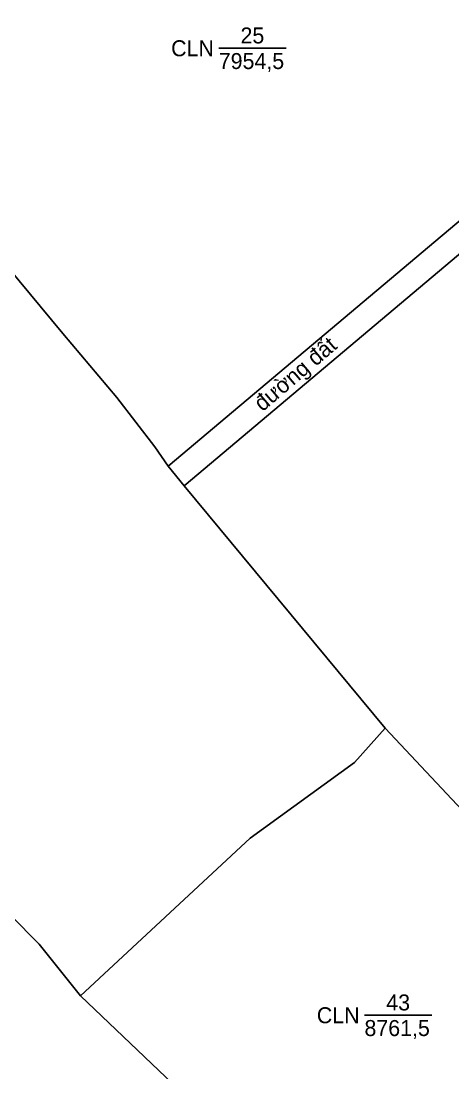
# Model space of a CAD drawing. Extents: x 549390 to 550118, y 1841259 to 1842146.
# Drawn here: x 549541.5 to 549595.6, y 1841593 to 1841724.6 of the extents above; entities that cross this region are included whole.
import ezdxf

# ---------------------------------------------------------------- set-up
doc = ezdxf.new("R2010")
doc.units = 0
for name, color, linetype in [('Level 10', 7, 'Continuous'), ('Level 13', 7, 'Continuous'), ('Level 2', 7, 'Continuous'), ('Level 23', 7, 'Continuous'), ('Level 28', 7, 'Continuous'), ('Level 4', 7, 'Continuous')]:
    doc.layers.add(name, color=color, linetype=linetype)

msp = doc.modelspace()

# ---------------------------------------------------------------- linework, layer by layer
at = {"layer": 'Level 10'}
for p, q in [((549559.95, 1841668.89), (549561.97, 1841666.46)), ((549561.97, 1841666.46), (549587.11, 1841636.12)), ((549587.11, 1841636.12), (549602.95, 1841619.21)), ((549548.98, 1841602.65), (549604.11, 1841550.15))]:
    msp.add_line(p, q, dxfattribs=at)
for points in [[(549517.79, 1841720.39), (549546.77, 1841685.5), (549553.53, 1841677.49), (549558.28, 1841671.3), (549559.95, 1841668.89)], [(549548.98, 1841602.65), (549570.23, 1841622.38), (549583.27, 1841631.83), (549587.11, 1841636.12)], [(549533.02, 1841619.97), (549543.82, 1841609.11), (549548.98, 1841602.65)]]:
    msp.add_lwpolyline(points, dxfattribs=at)
at = {"layer": 'Level 13'}
for p, q in [((549566.29, 1841721.18), (549574.73, 1841721.18)), ((549584.52, 1841600.21), (549592.96, 1841600.21))]:
    msp.add_line(p, q, dxfattribs=at)
at = {"layer": 'Level 23'}
msp.add_line((549561.97, 1841666.46), (549605.14, 1841702.82), dxfattribs=at)
msp.add_lwpolyline([(549559.95, 1841668.89), (549603.22, 1841705.31), (549627.83, 1841726.96), (549646.28, 1841743.15), (549650.2, 1841747.5), (549622.19, 1841780.2), (549610.14, 1841796.49)], dxfattribs=at)

# ---------------------------------------------------------------- texts
at = {"layer": 'Level 13'}
for s, p in [('25', (549569.01, 1841721.78)), ('43', (549587.25, 1841600.81))]:
    msp.add_text(s, height=2, dxfattribs=at).set_placement(p)
at = {"layer": 'Level 2'}
for p in [(549560.33, 1841720.18), (549578.56, 1841599.21)]:
    msp.add_text('CLN', height=2, dxfattribs=at).set_placement(p)
at = {"layer": 'Level 28'}
msp.add_text('đường đất', height=2, rotation=40.4512, dxfattribs=at).set_placement((549571.76, 1841675.65))
at = {"layer": 'Level 4'}
for s, p in [('7954,5', (549566.29, 1841718.58)), ('8761,5', (549584.52, 1841597.61))]:
    msp.add_text(s, height=2, dxfattribs=at).set_placement(p)

doc.saveas('drawing.dxf')
